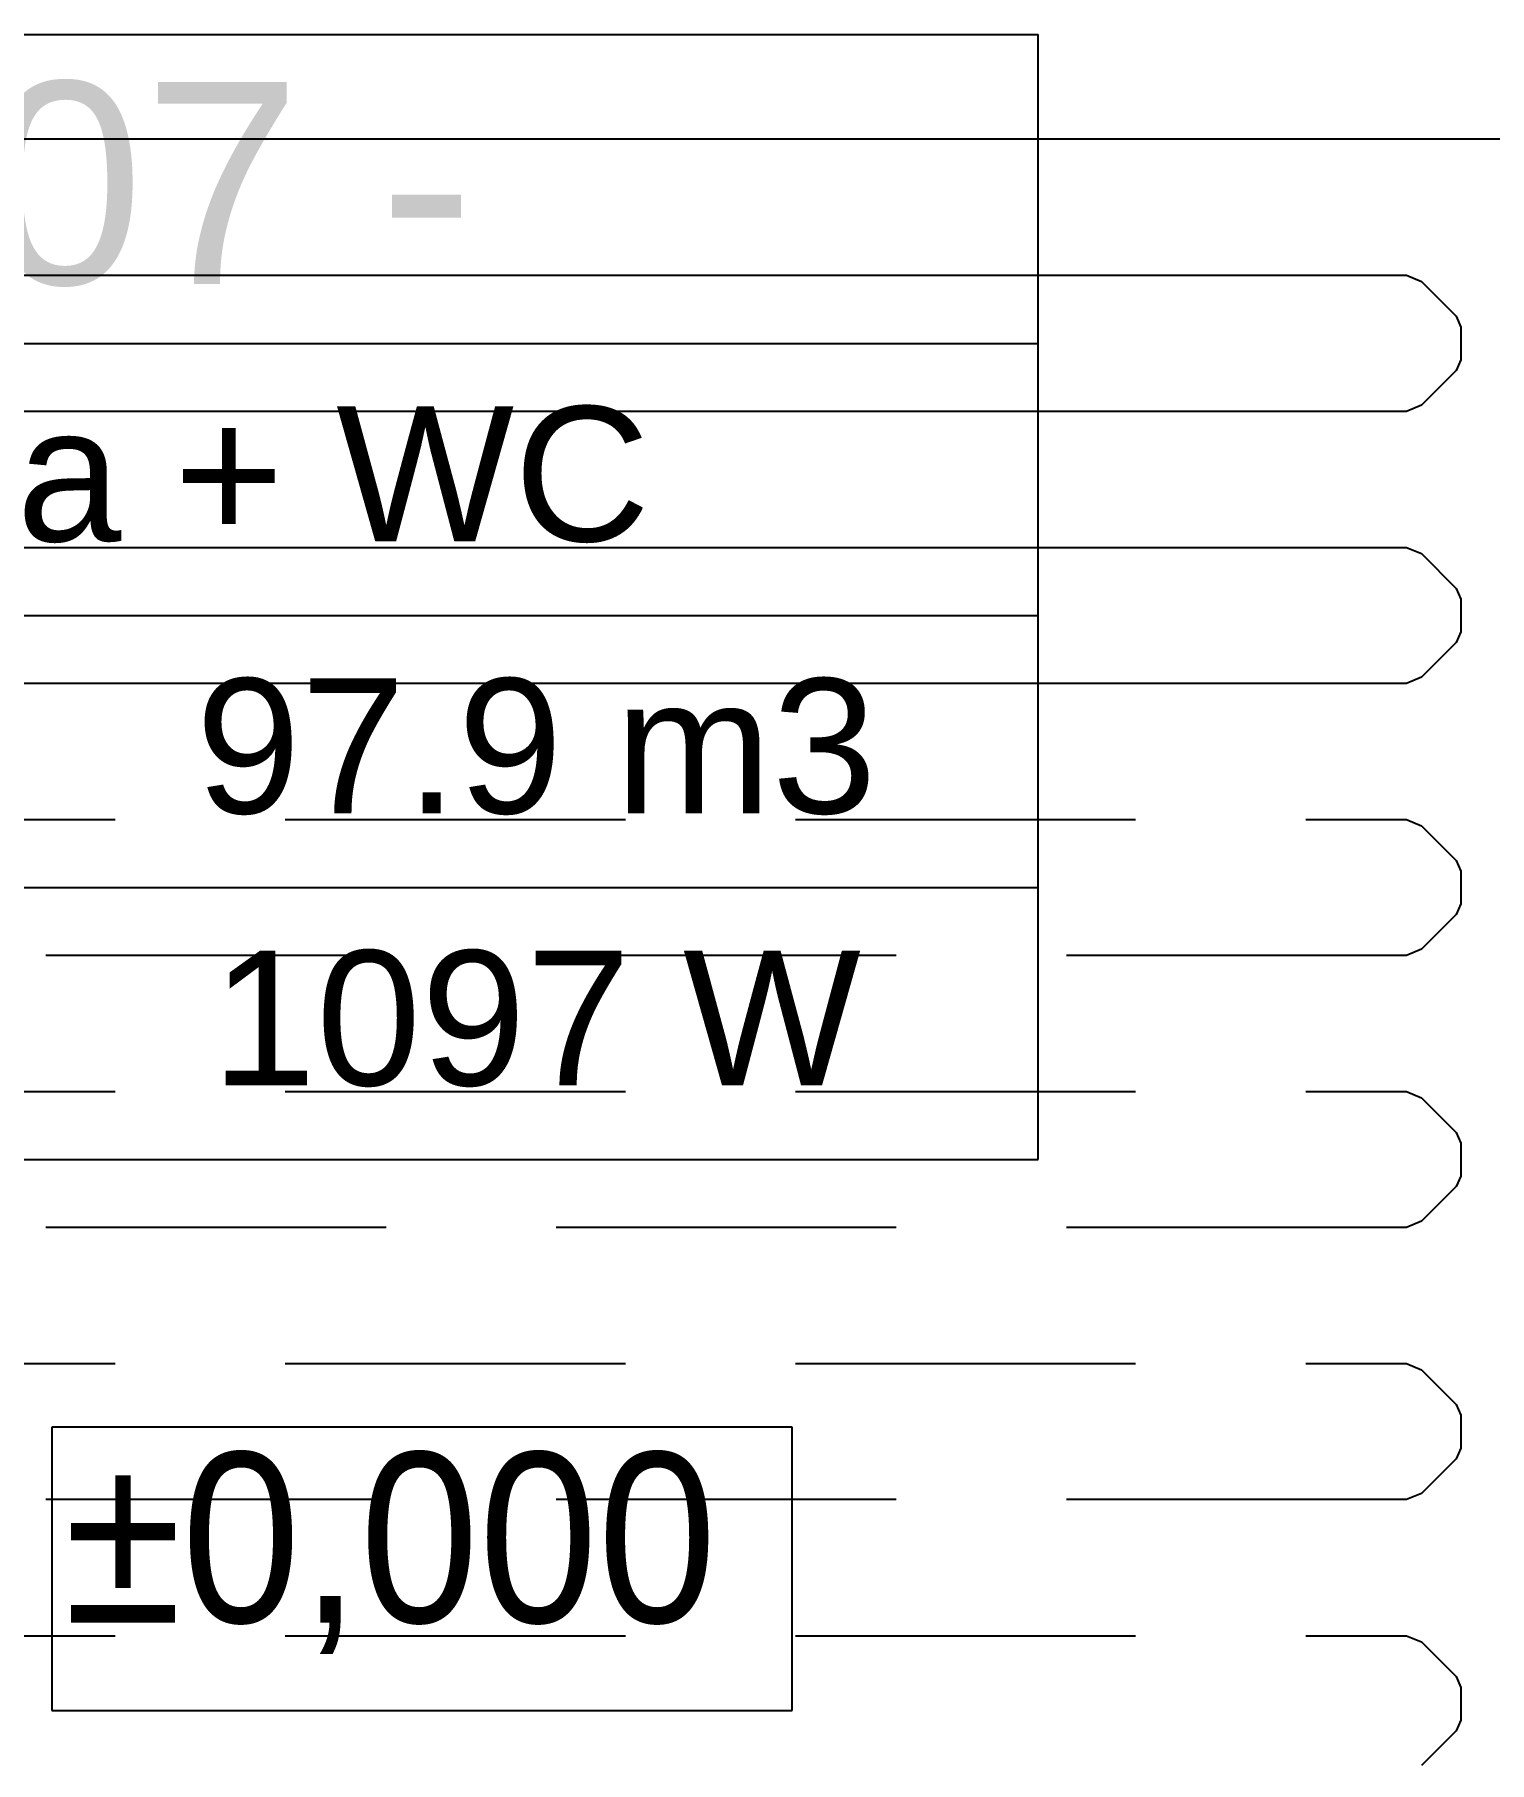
# Model space of a CAD drawing. Header units: millimetres. Extents: x 90740 to 167944, y -39332 to 25855.
# Drawn here: x 101099 to 102168, y 15659 to 16929 of the extents above; entities that cross this region are included whole.
import ezdxf

# ---------------------------------------------------------------- set-up
doc = ezdxf.new("R2010")
doc.units = ezdxf.units.MM
doc.linetypes.add('DASH', pattern=[75, 50, -25])
doc.layers.add('1__NP___MIESTNOSTIUK', color=7, linetype='Continuous')
doc.layers.add('PODLAHOVKA', color=7, linetype='Continuous')
doc.layers.add('XR$1$Text 1_50', color=252, linetype='Continuous', lineweight=25)
doc.styles.add('ARIAL', font='arial.ttf')
doc.styles.add('ISOCP3', font='arial.ttf')

# ---------------------------------------------------------------- blocks, each defined once
blk = doc.blocks.new('A$C90b3fe5d')
at = {"layer": 'XR$1$Text 1_50', "linetype": 'Continuous', "lineweight": -2}
for p, q in [((2379.7, 19366.8), (1835.4, 19366.8)), ((1835.4, 19366.8), (1835.4, 19158.5)), ((2379.7, 19158.5), (2379.7, 19366.8)), ((1835.4, 19158.5), (2379.7, 19158.5))]:
    blk.add_line(p, q, dxfattribs=at)
at = {"layer": 'XR$1$Text 1_50', "lineweight": -2, "style": 'ISOCP3', "width": 0.9}
blk.add_text('±0,000', height=125, dxfattribs=at).set_placement((1844.6, 19223.1))

msp = doc.modelspace()

# ---------------------------------------------------------------- linework, layer by layer
at = {"layer": '1__NP___MIESTNOSTIUK', "color": 18}
for p, q in [((100336, 16929.4), (101836, 16929.4)), ((101836, 16702.4), (101836, 16929.4)), ((100336, 16702.4), (101836, 16702.4)), ((100336, 16702.4), (101836, 16702.4)), ((101836, 16502.4), (101836, 16702.4)), ((100336, 16502.4), (101836, 16502.4)), ((100336, 16502.4), (101836, 16502.4)), ((101836, 16302.4), (101836, 16502.4)), ((100336, 16302.4), (101836, 16302.4)), ((100336, 16302.4), (101836, 16302.4)), ((101836, 16102.4), (101836, 16302.4)), ((100336, 16102.4), (101836, 16102.4)), ((100336, 16102.4), (101836, 16102.4))]:
    msp.add_line(p, q, dxfattribs=at)
at = {"layer": 'PODLAHOVKA', "color": 12, "ltscale": 5}
for points in [[(103611.9, 16852.4), (100157.7, 16852.4)], [(100157.7, 16752.4), (102106.8, 16752.4), (102117.9, 16747.8), (102143.4, 16722.3), (102146.7, 16714.4), (102146.7, 16690.3), (102143.4, 16682.5), (102117.9, 16657), (102106.8, 16652.4), (100157.7, 16652.4)], [(100157.7, 16552.4), (102106.8, 16552.4), (102117.9, 16547.8), (102143.4, 16522.3), (102146.7, 16514.4), (102146.7, 16490.3), (102143.4, 16482.5), (102117.9, 16457), (102106.8, 16452.4), (100157.7, 16452.4)]]:
    msp.add_lwpolyline(points, dxfattribs=at)
at = {"layer": 'PODLAHOVKA', "color": 172, "linetype": 'DASH', "ltscale": 5}
for points in [[(100157.7, 16352.4), (102106.8, 16352.4), (102117.9, 16347.8), (102143.4, 16322.3), (102146.7, 16314.4), (102146.7, 16290.3), (102143.4, 16282.5), (102117.9, 16257), (102106.8, 16252.4), (100157.7, 16252.4)], [(100157.7, 16152.4), (102106.8, 16152.4), (102117.9, 16147.8), (102143.4, 16122.3), (102146.7, 16114.4), (102146.7, 16090.3), (102143.4, 16082.5), (102117.9, 16057), (102106.8, 16052.4), (100157.7, 16052.4)], [(100157.7, 15952.4), (102106.8, 15952.4), (102117.9, 15947.8), (102143.4, 15922.3), (102146.7, 15914.4), (102146.7, 15890.3), (102143.4, 15882.5), (102117.9, 15857), (102106.8, 15852.4), (100157.7, 15852.4)], [(100157.7, 15752.4), (102106.8, 15752.4), (102117.9, 15747.8), (102143.4, 15722.3), (102146.7, 15714.4), (102146.7, 15690.3), (102143.4, 15682.5), (102117.9, 15657)]]:
    msp.add_lwpolyline(points, dxfattribs=at)

# ---------------------------------------------------------------- block references
at = {"linetype": 'Continuous'}
msp.add_blockref('A$C90b3fe5d', (99275.7, -3461), dxfattribs=at)

# ---------------------------------------------------------------- texts
at = {"layer": '1__NP___MIESTNOSTIUK', "color": 18, "style": 'ARIAL'}
for s, height, p in [('- 1.07 -', 148.72, (100763, 16745.9)), ('Kúpeľňa + WC', 99.147, (100644.5, 16556.9)), ('97.9 m3', 99.15, (101217, 16356.9)), ('1097 W', 99.15, (101228.5, 16156.9))]:
    msp.add_text(s, height=height, dxfattribs=at).set_placement(p)

doc.saveas('drawing.dxf')
